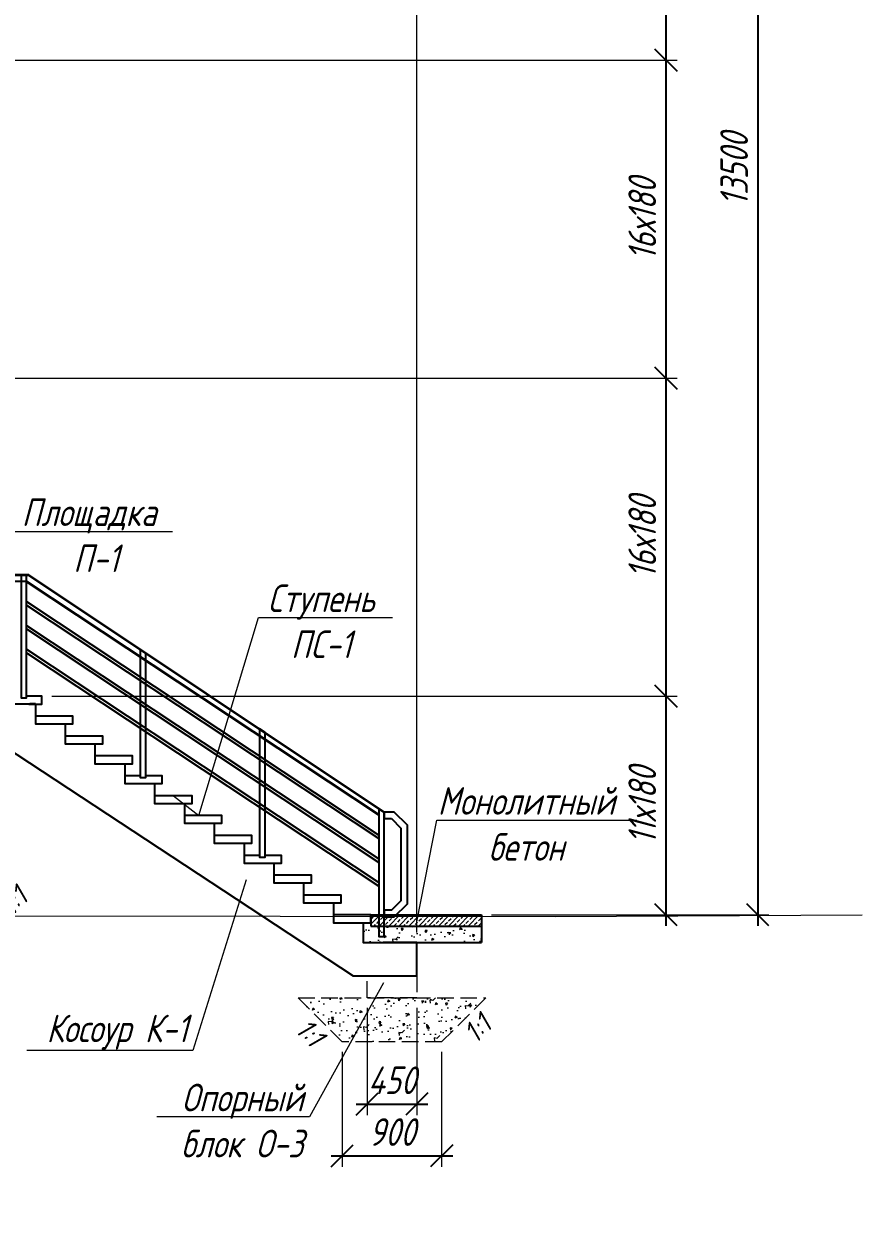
# Model space of a CAD drawing. Header units: millimetres. Extents: x 0 to 285450075, y -3000605 to 8125189010.
# Drawn here: x 10686227 to 10693821, y 759755 to 770516 of the extents above; entities that cross this region are included whole.
import ezdxf
from ezdxf import colors
from ezdxf.entities.mleader import LeaderData, LeaderLine
from ezdxf.math import Vec2, Vec3

# ---------------------------------------------------------------- set-up
doc = ezdxf.new("R2010")
doc.units = ezdxf.units.MM
doc.linetypes.add('DASHED', pattern=[7, 5, -2, 0])
for name, color, linetype, lineweight in [('02_Доп.основные', 255, 'Continuous', 25), ('04_Невидимые', 3, 'Continuous', 13), ('1-Бетон', 106, 'Continuous', 35), ('10_Текст', 255, 'Continuous', 25), ('osn linii', 4, 'Continuous', 40), ('ИС_Земля_Med', 32, 'Земля', 20), ('ИС_ЛС_Mid', 7, 'Continuous', 35), ('ИС_Мвн', 3, 'Continuous', 18), ('ИС_РЗМ', 3, 'Continuous', 18)]:
    doc.layers.add(name, color=color, linetype=linetype, lineweight=lineweight)
doc.layers.add('ограждение', color=7, linetype='Continuous')
doc.styles.add('0', font='isocpeur.ttf', dxfattribs={"width": 0.8, "oblique": 15})
doc.styles.add('ISOCPEUR', font='isocpeur.ttf', dxfattribs={"width": 0.8, "oblique": 15, "height": 2.5})
doc.linetypes.add('Земля', pattern='A,5.9,[130,ltypeshp.shx,S=1.5,R=-30,X=0,Y=-1.3],1.5,[130,ltypeshp.shx,S=1.5,R=-30,X=0,Y=-1.3],1.5,[130,ltypeshp.shx,S=1.5,R=-30,X=0,Y=-1.3],0.1', length=9)
doc.dimstyles.new('М100мнв', dxfattribs={"dimscale": 100, "dimtxt": 2.5, "dimasz": 2, "dimexe": 1, "dimexo": 0.9, "dimgap": 0.9, "dimtad": 1, "dimdec": 0, "dimtxsty": '0', "dimblk": 'OBLIQUE', "dimcen": 2.5, "dimdle": 1, "dimclrd": 3, "dimclre": 3, "dimclrt": 256, "dimadec": 0, "dimazin": 0, "dimtfac": 1, "dimtdec": 0, "dimtmove": 1, "dimatfit": 3, "dimldrblk": 'OBLIQUE', "dimfxl": 1, "dimlwe": -1, "dimarcsym": 0})

# ---------------------------------------------------------------- blocks, each defined once
blk = doc.blocks.new('_None')
blk = doc.blocks.new('_OBLIQUE')
at = {"color": 0, "linetype": 'ByBlock', "lineweight": -2}
blk.add_line((0.5, 0.5), (-0.5, -0.5), dxfattribs=at)
blk = doc.blocks.new('*D1836')
at = {"layer": 'Defpoints', "color": 0, "transparency": 16777216}
for p in [(10689112, 761297), (10690012, 761297), (10690012, 760266)]:
    blk.add_point(p, dxfattribs=at)
at = {"layer": 'ИС_РЗМ', "color": 3, "transparency": 16777216}
for p, q in [((10689112, 761207), (10689112, 760166)), ((10690012, 761207), (10690012, 760166))]:
    blk.add_line(p, q, dxfattribs=at)
at = {"layer": 'ИС_РЗМ', "color": 3, "lineweight": -2, "transparency": 16777216}
blk.add_line((10689012, 760266), (10690112, 760266), dxfattribs=at)
at = {"layer": 'ИС_РЗМ', "color": 3, "lineweight": -2, "transparency": 16777216, "xscale": 200, "yscale": 200, "zscale": 200, "rotation": 180}
blk.add_blockref('_OBLIQUE', (10689112, 760266), dxfattribs=at)
at = {"layer": 'ИС_РЗМ', "color": 3, "lineweight": -2, "transparency": 16777216, "xscale": 200, "yscale": 200, "zscale": 200}
blk.add_blockref('_OBLIQUE', (10690012, 760266), dxfattribs=at)
at = {"layer": 'ИС_РЗМ', "transparency": 16777216, "insert": (10689562, 760481), "char_height": 250, "attachment_point": 5, "style": '0'}
blk.add_mtext('900', dxfattribs=at)
blk = doc.blocks.new('*D1837')
at = {"layer": 'Defpoints', "color": 0, "transparency": 16777216}
for p in [(10689337, 761697), (10689787, 761697), (10689787, 760735)]:
    blk.add_point(p, dxfattribs=at)
at = {"layer": 'ИС_РЗМ', "color": 3, "transparency": 16777216}
for p, q in [((10689337, 761607), (10689337, 760635)), ((10689787, 761607), (10689787, 760635))]:
    blk.add_line(p, q, dxfattribs=at)
at = {"layer": 'ИС_РЗМ', "color": 3, "lineweight": -2, "transparency": 16777216}
blk.add_line((10689237, 760735), (10689887, 760735), dxfattribs=at)
at = {"layer": 'ИС_РЗМ', "color": 3, "lineweight": -2, "transparency": 16777216, "xscale": 200, "yscale": 200, "zscale": 200, "rotation": 180}
blk.add_blockref('_OBLIQUE', (10689337, 760735), dxfattribs=at)
at = {"layer": 'ИС_РЗМ', "color": 3, "lineweight": -2, "transparency": 16777216, "xscale": 200, "yscale": 200, "zscale": 200}
blk.add_blockref('_OBLIQUE', (10689787, 760735), dxfattribs=at)
at = {"layer": 'ИС_РЗМ', "transparency": 16777216, "insert": (10689562, 760950), "char_height": 250, "attachment_point": 5, "style": '0'}
blk.add_mtext('450', dxfattribs=at)
blk = doc.blocks.new('*D1860')
at = {"layer": 'Defpoints', "color": 0, "transparency": 16777216}
for p in [(10663427, 778847), (10663427, 777947, 4135), (10689787, 762197, 4135)]:
    blk.add_point(p, dxfattribs=at)
at = {"layer": 'ИС_РЗМ', "color": 3, "transparency": 16777216}
for p, q in [((10663427, 778037), (10663427, 778947)), ((10689787, 762287), (10689787, 778947))]:
    blk.add_line(p, q, dxfattribs=at)
at = {"layer": 'ИС_РЗМ', "color": 3, "lineweight": -2, "transparency": 16777216}
blk.add_line((10689887, 778847), (10663327, 778847), dxfattribs=at)
at = {"layer": 'ИС_РЗМ', "color": 3, "lineweight": -2, "transparency": 16777216, "xscale": 200, "yscale": 200, "zscale": 200, "rotation": 180}
blk.add_blockref('_OBLIQUE', (10663427, 778847), dxfattribs=at)
at = {"layer": 'ИС_РЗМ', "color": 3, "lineweight": -2, "transparency": 16777216, "xscale": 200, "yscale": 200, "zscale": 200}
blk.add_blockref('_OBLIQUE', (10689787, 778847), dxfattribs=at)
at = {"layer": 'ИС_РЗМ', "transparency": 16777216, "insert": (10676607, 779062), "char_height": 250, "attachment_point": 5, "style": '0'}
blk.add_mtext('26360', dxfattribs=at)
blk = doc.blocks.new('*D1872')
at = {"layer": 'Defpoints', "color": 0, "transparency": 16777216}
for p in [(10689787, 777947), (10685397, 764357), (10689787, 762197)]:
    blk.add_point(p, dxfattribs=at)
at = {"layer": 'ИС_РЗМ', "color": 3, "transparency": 16777216}
for p, q in [((10685397, 764447), (10685397, 778047)), ((10689787, 762287), (10689787, 778047))]:
    blk.add_line(p, q, dxfattribs=at)
at = {"layer": 'ИС_РЗМ', "color": 3, "lineweight": -2, "transparency": 16777216}
blk.add_line((10685297, 777947), (10689887, 777947), dxfattribs=at)
at = {"layer": 'ИС_РЗМ', "color": 3, "lineweight": -2, "transparency": 16777216, "xscale": 200, "yscale": 200, "zscale": 200, "rotation": 180}
blk.add_blockref('_OBLIQUE', (10685397, 777947), dxfattribs=at)
at = {"layer": 'ИС_РЗМ', "color": 3, "lineweight": -2, "transparency": 16777216, "xscale": 200, "yscale": 200, "zscale": 200}
blk.add_blockref('_OBLIQUE', (10689787, 777947), dxfattribs=at)
at = {"layer": 'ИС_РЗМ', "transparency": 16777216, "insert": (10687592, 778162), "char_height": 250, "attachment_point": 5, "style": '0'}
blk.add_mtext('4390', dxfattribs=at)
blk = doc.blocks.new('*D1864')
at = {"layer": 'Defpoints', "color": 0, "transparency": 16777216}
for p in [(10691294, 775947, -4135), (10690372, 762447), (10692876, 762447)]:
    blk.add_point(p, dxfattribs=at)
at = {"layer": 'ИС_РЗМ', "color": 3, "lineweight": -2, "transparency": 16777216}
blk.add_line((10692876, 776047), (10692876, 762347), dxfattribs=at)
at = {"layer": 'ИС_РЗМ', "color": 3, "transparency": 16777216}
for p, q in [((10691384, 775947), (10692976, 775947)), ((10690462, 762447), (10692976, 762447))]:
    blk.add_line(p, q, dxfattribs=at)
at = {"layer": 'ИС_РЗМ', "color": 3, "lineweight": -2, "transparency": 16777216, "xscale": 200, "yscale": 200, "zscale": 200}
for p, rotation in [((10692876, 775947), 90), ((10692876, 762447), 270)]:
    blk.add_blockref('_OBLIQUE', p, dxfattribs=dict(at, rotation=rotation))
at = {"layer": 'ИС_РЗМ', "transparency": 16777216, "insert": (10692661, 769197), "char_height": 250, "attachment_point": 5, "rotation": 90, "style": '0'}
blk.add_mtext('13500', dxfattribs=at)
blk = doc.blocks.new('*D1873')
at = {"layer": 'Defpoints', "color": 0, "transparency": 16777216}
for p in [(10669922, 773067), (10675412, 770187), (10692044, 770187)]:
    blk.add_point(p, dxfattribs=at)
at = {"layer": 'ИС_РЗМ', "color": 3, "lineweight": -2, "transparency": 16777216}
blk.add_line((10692044, 773167), (10692044, 770087), dxfattribs=at)
at = {"layer": 'ИС_РЗМ', "color": 3, "transparency": 16777216}
for p, q in [((10670012, 773067), (10692144, 773067)), ((10675502, 770187), (10692144, 770187))]:
    blk.add_line(p, q, dxfattribs=at)
at = {"layer": 'ИС_РЗМ', "color": 3, "lineweight": -2, "transparency": 16777216, "xscale": 200, "yscale": 200, "zscale": 200}
for p, rotation in [((10692044, 773067), 90), ((10692044, 770187), 270)]:
    blk.add_blockref('_OBLIQUE', p, dxfattribs=dict(at, rotation=rotation))
at = {"layer": 'ИС_РЗМ', "transparency": 16777216, "insert": (10691829, 771627), "char_height": 250, "attachment_point": 5, "rotation": 90, "style": '0'}
blk.add_mtext('16х180', dxfattribs=at)
blk = doc.blocks.new('*D1874')
at = {"layer": 'Defpoints', "color": 0, "transparency": 16777216}
for p in [(10675412, 770187), (10680902, 767307), (10692044, 767307)]:
    blk.add_point(p, dxfattribs=at)
at = {"layer": 'ИС_РЗМ', "color": 3, "transparency": 16777216}
for p, q in [((10675502, 770187), (10692144, 770187)), ((10680992, 767307), (10692144, 767307))]:
    blk.add_line(p, q, dxfattribs=at)
at = {"layer": 'ИС_РЗМ', "color": 3, "lineweight": -2, "transparency": 16777216}
blk.add_line((10692044, 770287), (10692044, 767207), dxfattribs=at)
at = {"layer": 'ИС_РЗМ', "color": 3, "lineweight": -2, "transparency": 16777216, "xscale": 200, "yscale": 200, "zscale": 200}
for p, rotation in [((10692044, 770187), 90), ((10692044, 767307), 270)]:
    blk.add_blockref('_OBLIQUE', p, dxfattribs=dict(at, rotation=rotation))
at = {"layer": 'ИС_РЗМ', "transparency": 16777216, "insert": (10691829, 768747), "char_height": 250, "attachment_point": 5, "rotation": 90, "style": '0'}
blk.add_mtext('16х180', dxfattribs=at)
blk = doc.blocks.new('*D1875')
at = {"layer": 'Defpoints', "color": 0, "transparency": 16777216}
for p in [(10680902, 767307), (10686392, 764427), (10692044, 764427)]:
    blk.add_point(p, dxfattribs=at)
at = {"layer": 'ИС_РЗМ', "color": 3, "lineweight": -2, "transparency": 16777216}
blk.add_line((10692044, 767407), (10692044, 764327), dxfattribs=at)
at = {"layer": 'ИС_РЗМ', "color": 3, "transparency": 16777216}
for p, q in [((10680992, 767307), (10692144, 767307)), ((10686482, 764427), (10692144, 764427))]:
    blk.add_line(p, q, dxfattribs=at)
at = {"layer": 'ИС_РЗМ', "color": 3, "lineweight": -2, "transparency": 16777216, "xscale": 200, "yscale": 200, "zscale": 200}
for p, rotation in [((10692044, 767307), 90), ((10692044, 764427), 270)]:
    blk.add_blockref('_OBLIQUE', p, dxfattribs=dict(at, rotation=rotation))
at = {"layer": 'ИС_РЗМ', "transparency": 16777216, "insert": (10691829, 765867), "char_height": 250, "attachment_point": 5, "rotation": 90, "style": '0'}
blk.add_mtext('16х180', dxfattribs=at)
blk = doc.blocks.new('*D1876')
at = {"layer": 'Defpoints', "color": 0, "transparency": 16777216}
for p in [(10686392, 764427), (10690372, 762447), (10692044, 762447)]:
    blk.add_point(p, dxfattribs=at)
at = {"layer": 'ИС_РЗМ', "color": 3, "lineweight": -2, "transparency": 16777216}
blk.add_line((10692044, 764527), (10692044, 762347), dxfattribs=at)
at = {"layer": 'ИС_РЗМ', "color": 3, "transparency": 16777216}
for p, q in [((10686482, 764427), (10692144, 764427)), ((10690462, 762447), (10692144, 762447))]:
    blk.add_line(p, q, dxfattribs=at)
at = {"layer": 'ИС_РЗМ', "color": 3, "lineweight": -2, "transparency": 16777216, "xscale": 200, "yscale": 200, "zscale": 200}
for p, rotation in [((10692044, 764427), 90), ((10692044, 762447), 270)]:
    blk.add_blockref('_OBLIQUE', p, dxfattribs=dict(at, rotation=rotation))
at = {"layer": 'ИС_РЗМ', "transparency": 16777216, "insert": (10691829, 763437), "char_height": 250, "attachment_point": 5, "rotation": 90, "style": '0'}
blk.add_mtext('11х180', dxfattribs=at)

msp = doc.modelspace()

# ---------------------------------------------------------------- hatches: boundary and pattern name
at = {"layer": '04_Невидимые'}
h = msp.add_hatch(dxfattribs=at)
h.set_pattern_fill('ANSI33', color=256, scale=10, style=0)
h.set_pattern_definition([(45, (9775537.096, 204775.36), (-44.9012806, 44.9012806), []), (45, (9775582, 204775.36), (-44.9012806, 44.9012806), [31.75, -15.875])])
h.paths.add_polyline_path([(10690371.9843, 762446.3423), (10690371.9843, 762346.3955), (10689371.9843, 762346.3452), (10689371.9843, 762446.5462), (10690371.7833, 762446.5462), (10690371.9814, 762446.3481), (10690371.9814, 762446.3423)])
h = msp.add_hatch(dxfattribs=at)
h.set_pattern_fill('AR-CONC', color=256, scale=30, angle=180, style=0)
h.set_pattern_definition([(230, (-67560659.85, 608400.84), (-215.1780548, 18.8256405), [22.5, -247.5]), (175, (-67560659.85, 608400.84), (41.6254001, -225.6576401), [18, -198]), (280.45144446, (-67560677.79, 608402.41), (-173.552654, -206.8319973), [19.1220576, -210.3426336]), (226.1842, (-67560659.85, 608340.84), (-320.1723992, 49.6557842), [33.75, -371.25]), (276.6356355, (-67560686.53, 608344.98), (-280.3985837, -292.2355802), [28.6831026, -315.514128]), (171.184164, (-67560659.85, 608340.84), (-280.3985835, -292.2355801), [27, -297.0000003]), (201, (-67560689.85, 608355.84), (-179.07211564, 120.7856672), [22.5, -247.5]), (146, (-67560689.85, 608355.84), (-72.9945996, -217.5450135), [18, -198]), (251.45144474, (-67560704.78, 608365.9), (-252.066713, -96.75934584), [19.122057, -210.3426336]), (217.5, (-67560659.85, 608400.844), (-3.647956595, -99.86815615), [0, -195.6, 0, -201, 0, -198.75]), (187.5, (-67560659.85, 608400.84), (-78.92086123, -118.32351356), [0, -114.6, 0, -191.1, 0, -75.75]), (147.5, (-67560592.95, 608400.844), (-160.14673085, 6.76646152), [0, -75, 0, -234, 0, -310.5]), (137.5, (-67560562.95, 608400.84), (-174.9558508, -30.0314947), [0, -97.5, 0, -155.4, 0, -220.5])])
h.paths.add_polyline_path([(10689301.9843, 762196.3452), (10689301.9843, 762306.4958), (10689301.9843, 762346.3452), (10690371.9843, 762346.3452), (10690371.9843, 762196.3452)])
h = msp.add_hatch(dxfattribs=at)
h.set_pattern_fill('AR-CONC', color=256, scale=30, angle=180, style=0)
h.set_pattern_definition([(230, (-67622042.12, 608690.84), (-215.1780548, 18.8256405), [22.5, -247.5]), (175, (-67622042.12, 608690.84), (41.6254001, -225.6576401), [18, -198]), (280.45144446, (-67622060.05, 608692.41), (-173.552654, -206.8319973), [19.1220576, -210.3426336]), (226.1842, (-67622042.12, 608630.84), (-320.1723992, 49.6557842), [33.75, -371.25]), (276.6356355, (-67622068.8, 608634.98), (-280.3985837, -292.2355802), [28.6831026, -315.514128]), (171.184164, (-67622042.12, 608630.84), (-280.3985835, -292.2355801), [27, -297.0000003]), (201, (-67622072.12, 608645.84), (-179.07211564, 120.7856672), [22.5, -247.5]), (146, (-67622072.12, 608645.84), (-72.9945996, -217.5450135), [18, -198]), (251.45144474, (-67622087.04, 608655.9), (-252.066713, -96.75934584), [19.122057, -210.3426336]), (217.5, (-67622042.12, 608690.844), (-3.647956595, -99.86815615), [0, -195.6, 0, -201, 0, -198.75]), (187.5, (-67622042.12, 608690.84), (-78.92086123, -118.32351356), [0, -114.6, 0, -191.1, 0, -75.75]), (147.5, (-67621975.22, 608690.844), (-160.14673085, 6.76646152), [0, -75, 0, -234, 0, -310.5]), (137.5, (-67621945.22, 608690.84), (-174.9558508, -30.0314947), [0, -97.5, 0, -155.4, 0, -220.5])])
h.paths.add_polyline_path([(10690411.9843, 761696.5462), (10690011.9843, 761296.5462), (10689111.9843, 761296.5462), (10688711.9843, 761696.5462)])

# ---------------------------------------------------------------- linework, layer by layer
at = {"layer": '02_Доп.основные'}
for p, q in [((10686281.9843, 764356.5462), (10685081.9843, 764356.5462)), ((10689371.9843, 762446.5462), (10690371.9843, 762446.5462)), ((10689371.9843, 762346.5462), (10690371.9843, 762346.5462)), ((10689371.9843, 762196.5462), (10690371.9843, 762196.5462))]:
    msp.add_line(p, q, dxfattribs=at)
for points in [[(10686271.9843, 764356.5462), (10686391.9843, 764356.5462), (10686391.9843, 764426.5462), (10686251.9843, 764426.5462)], [(10686271.9843, 764356.5462), (10686391.9843, 764356.5462), (10686391.9843, 764426.5462), (10686251.9843, 764426.5462)], [(10685396.9843, 764356.5462), (10685396.9843, 764056.5462), (10685921.9843, 764056.5462), (10689211.9843, 761896.5462), (10689786.9843, 761896.5462), (10689786.9843, 762196.5462), (10689481.9843, 762196.5462)], [(10686281.9843, 764356.5462), (10686331.9843, 764356.5462), (10686331.9843, 764176.5462), (10686601.9843, 764176.5462), (10686601.9843, 763996.5462), (10686871.9843, 763996.5462), (10686871.9843, 763816.5462), (10687141.9843, 763816.5462), (10687141.9843, 763636.5462)], [(10687281.9843, 763706.5462), (10687141.9843, 763706.5462), (10687141.9843, 763636.5462), (10687341.9843, 763636.5462)], [(10687341.9843, 763636.5462), (10687481.9843, 763636.5462), (10687481.9843, 763706.5462), (10687331.9843, 763706.5462)], [(10687411.9843, 763636.5462), (10687411.9843, 763456.5462), (10687681.9843, 763456.5462), (10687681.9843, 763276.5462), (10687951.9843, 763276.5462), (10687951.9843, 763096.5462), (10688221.9843, 763096.5462), (10688221.9843, 762916.5462)], [(10688361.9843, 762986.5462), (10688221.9843, 762986.5462), (10688221.9843, 762916.5462), (10688421.9843, 762916.5462)], [(10688421.9843, 762916.5462), (10688561.9843, 762916.5462), (10688561.9843, 762986.5462), (10688411.9843, 762986.5462)], [(10688491.9843, 762916.5462), (10688491.9843, 762736.5462), (10688761.9843, 762736.5462), (10688761.9843, 762556.5462), (10689031.9843, 762556.5462), (10689031.9843, 762376.5462), (10689301.9843, 762376.5462), (10689301.9843, 762196.5462), (10689481.9843, 762196.5462)], [(10689371.9843, 762446.5462), (10689371.9843, 762346.5462)], [(10690371.9843, 762446.5462), (10690371.9843, 762346.5462)], [(10690371.9843, 762346.5462), (10690371.9843, 762196.5462)]]:
    msp.add_lwpolyline(points, dxfattribs=at)
for points in [[(10686331.9843, 764176.5462), (10686671.9843, 764176.5462), (10686671.9843, 764246.5462), (10686331.9843, 764246.5462)], [(10686601.9843, 763996.5462), (10686941.9843, 763996.5462), (10686941.9843, 764066.5462), (10686601.9843, 764066.5462)], [(10686871.9843, 763816.5462), (10687211.9843, 763816.5462), (10687211.9843, 763886.5462), (10686871.9843, 763886.5462)], [(10687411.9843, 763456.5462), (10687751.9843, 763456.5462), (10687751.9843, 763526.5462), (10687411.9843, 763526.5462)], [(10687681.9843, 763276.5462), (10688021.9843, 763276.5462), (10688021.9843, 763346.5462), (10687681.9843, 763346.5462)], [(10687951.9843, 763096.5462), (10688291.9843, 763096.5462), (10688291.9843, 763166.5462), (10687951.9843, 763166.5462)], [(10688491.9843, 762736.5462), (10688831.9843, 762736.5462), (10688831.9843, 762806.5462), (10688491.9843, 762806.5462)], [(10688761.9843, 762556.5462), (10689101.9843, 762556.5462), (10689101.9843, 762626.5462), (10688761.9843, 762626.5462)], [(10689031.9843, 762376.5462), (10689371.9843, 762376.5462), (10689371.9843, 762446.5462), (10689031.9843, 762446.5462)]]:
    msp.add_lwpolyline(points, close=True, dxfattribs=at)
at = {"layer": '04_Невидимые', "linetype": 'DASHED', "ltscale": 30}
for points in [[(10689336.9843, 761896.5462), (10689786.9843, 761896.5462), (10689786.9843, 761696.5462), (10689336.9843, 761696.5462)], [(10690011.9843, 761296.5462), (10689111.9843, 761296.5462), (10688711.9843, 761696.5462), (10690411.9843, 761696.5462)]]:
    msp.add_lwpolyline(points, close=True, dxfattribs=at)
at = {"layer": '1-Бетон', "color": 5}
for points in [[(10679610.1495, 768406.5462), (10680779.7739, 768406.5462), (10685100.1502, 765526.5462), (10686269.7745, 765526.5462), (10689491.9843, 763378.5935)], [(10686251.9843, 765466.5462), (10689441.9843, 763354.5465)]]:
    msp.add_lwpolyline(points, dxfattribs=at)
at = {"layer": 'osn linii', "lineweight": -3}
msp.add_lwpolyline([(10689557.1303, 763318.6572), (10689641.9843, 763233.8033), (10689641.9843, 762573.5101), (10689557.1315, 762488.6572), (10689491.9843, 762488.6572), (10689491.9843, 762428.6572), (10689581.9843, 762428.6572), (10689701.9843, 762548.6572), (10689701.9843, 763258.6561), (10689581.9831, 763378.6572), (10689491.9843, 763378.6572), (10689491.9843, 763318.6572)], close=True, dxfattribs=at)
at = {"layer": 'ИС_Земля_Med', "ltscale": 0.8}
msp.add_lwpolyline([(10685155.7133, 762446.5462), (10686059.0197, 762440.1455), (10691040.7459, 762433.1998), (10693821.4377, 762446.5462)], dxfattribs=at)
at = {"layer": 'ИС_ЛС_Mid', "color": 7}
msp.add_lwpolyline([(10686331.9843, 764356.5462), (10686281.9843, 764356.5462)], dxfattribs=at)
msp.add_lwpolyline([(10686331.9843, 764356.5462), (10686281.9843, 764356.5462)], dxfattribs=at)
at = {"layer": 'ограждение', "color": 4}
msp.add_line((10686251.9843, 765466.5462), (10685111.9843, 765466.5462), dxfattribs=at)
at = {"layer": 'ограждение', "color": 1}
for p, q in [((10686251.9843, 765283.5462), (10689441.9843, 763169.9266)), ((10686251.9843, 765251.5462), (10689441.9843, 763137.9266)), ((10686251.9843, 765068.5462), (10689441.9843, 762954.9266)), ((10686251.9843, 765036.5462), (10689441.9843, 762922.9266)), ((10686251.9843, 764853.5462), (10689441.9843, 762739.9266)), ((10686251.9843, 764821.5462), (10689441.9843, 762707.9266))]:
    msp.add_line(p, q, dxfattribs=at)
at = {"layer": 'ограждение'}
for points in [[(10686251.9843, 765526.5462), (10686201.9843, 765526.5462), (10686201.9843, 764411.5462), (10686251.9843, 764411.5462)], [(10687331.985, 764818.613), (10687281.985, 764851.9464), (10687281.985, 763691.502), (10687331.985, 763691.502)], [(10688411.985, 764098.613), (10688361.985, 764131.9464), (10688361.985, 762971.502), (10688411.985, 762971.502)], [(10689491.9843, 763378.6572), (10689441.9843, 763411.9906), (10689441.9843, 762251.5462), (10689491.9843, 762251.5462)]]:
    msp.add_lwpolyline(points, close=True, dxfattribs=at)

# ---------------------------------------------------------------- texts
at = {"layer": '10_Текст', "style": 'ISOCPEUR', "oblique": 15, "width": 0.9}
for rotation, p in [(45, (10686120.4111, 762428.5692)), (45.000002, (10690321.8006, 761273.4297, 248.7689)), (314.999998, (10688674.5823, 761395.8841, -82.923))]:
    msp.add_text('1:1', height=187.5, rotation=rotation, dxfattribs=at).set_placement(p)

# ---------------------------------------------------------------- dimensions: what is measured, and where the dimension line sits
at = {"layer": 'ИС_РЗМ'}
for base, p1, p2, angle, picture, middle in [((10663426.983, 778846.906, -4135.3491), (10689786.9843, 762196.5462), (10663426.983, 777946.5376), 180, '*D1860', (10676606.9836, 779061.906, -4135.3491)), ((10692875.639, 762446.5462), (10691293.5652, 775946.5462, -4135.3491), (10690371.9843, 762446.5462), 90, '*D1864', (10692660.639, 769196.5462))]:
    dim = msp.add_linear_dim(base=base, p1=p1, p2=p2, angle=angle, dimstyle='М100мнв', dxfattribs=at)
    dim.commit()
    dim.dimension.update_dxf_attribs({"geometry": picture, "text_midpoint": middle})
for base, p1, p2, picture, middle in [((10689786.9843, 777946.5376), (10685396.9843, 764356.5462), (10689786.9843, 762196.5462), '*D1872', (10687591.9843, 778161.5376)), ((10690011.9843, 760265.971), (10689111.9303, 761296.6002), (10690011.9843, 761296.5462), '*D1836', (10689561.9573, 760480.971))]:
    dim = msp.add_linear_dim(base=base, p1=p1, p2=p2, dimstyle='М100мнв', dxfattribs=at)
    dim.commit()
    dim.dimension.update_dxf_attribs({"geometry": picture, "text_midpoint": middle})
for base, p1, p2, text, picture, middle in [((10692044.429, 770186.5462), (10669921.9823, 773066.502), (10675411.983, 770186.5462), '16х180', '*D1873', (10691829.429, 771626.5241)), ((10692044.429, 767306.5462), (10675411.983, 770186.5462), (10680901.9836, 767306.5462), '16х180', '*D1874', (10691829.429, 768746.5462)), ((10692044.429, 764426.5462), (10680901.9836, 767306.5462), (10686391.9843, 764426.5462), '16х180', '*D1875', (10691829.429, 765866.5462)), ((10692044.429, 762446.5462), (10686391.9843, 764426.5462), (10690371.9843, 762446.5462), '11х180', '*D1876', (10691829.429, 763436.5462))]:
    dim = msp.add_linear_dim(base=base, p1=p1, p2=p2, angle=90, text=text, dimstyle='М100мнв', dxfattribs=at)
    dim.commit()
    dim.dimension.update_dxf_attribs({"geometry": picture, "text_midpoint": middle})
dim = msp.add_linear_dim(base=(10689786.9303, 760734.721), p1=(10689336.9303, 761696.6002), p2=(10689786.9303, 761696.6002), dimstyle='М100мнв', dxfattribs=at)
dim.commit()
dim.dimension.update_dxf_attribs({"geometry": '*D1837', "text_midpoint": (10689561.9303, 760734.721), "dimtype": 160})

# ---------------------------------------------------------------- leaders
at = {"layer": 'ИС_Мвн'}
ml = msp.add_multileader_mtext('Standard', dxfattribs=at)
ml.set_content('Площадка\\P П-1', color=256, style='0')
ml.set_leader_properties(color=256, linetype='ByLayer', lineweight=-1)
ml.set_arrow_properties(name='NONE')
ml.build(insert=Vec2(0, 0))
ml.multileader.update_dxf_attribs({"text_left_attachment_type": 6, "text_right_attachment_type": 6, "dogleg_length": 0.36, "arrow_head_size": 300, "scale": 100})
ctx = ml.context
ctx.base_point, ctx.scale, ctx.char_height, ctx.arrow_head_size, ctx.landing_gap_size, ctx.plane_origin = Vec3(10686175.4832, 765918.1783), 100, 250, 300, 9, Vec3(10687067.9528, 764867.5605)
ctx.left_attachment, ctx.right_attachment, ctx.text_align_type = 6, 6, 1
notes = []
notes.append((ctx, [(0, (1, 1, 0), (10686139.4832, 765918.1783), (1, 0), 36, [(0, [(10685875.0892, 764377.6886)], 0, [])])]))
ctx.mtext.insert, ctx.mtext.alignment, ctx.mtext.flow_direction = Vec3(10686817.9768, 766218.1783), 2, 5
ml = msp.add_multileader_mtext('Standard', dxfattribs=at)
ml.set_content('Ступень \\PПС-1', color=256, style='0')
ml.set_leader_properties(color=256, linetype='ByLayer', lineweight=-1)
ml.set_arrow_properties(name='NONE')
ml.build(insert=Vec2(0, 0))
ml.multileader.update_dxf_attribs({"text_left_attachment_type": 6, "text_right_attachment_type": 6, "dogleg_length": 0.36, "arrow_head_size": 300, "scale": 100})
ctx = ml.context
ctx.base_point, ctx.scale, ctx.char_height, ctx.arrow_head_size, ctx.landing_gap_size, ctx.plane_origin = Vec3(10688388.6948, 765139.5839), 100, 250, 300, 9, Vec3(10688355.6648, 763317.7048)
ctx.left_attachment, ctx.right_attachment, ctx.text_align_type = 6, 6, 1
notes.append((ctx, [(0, (1, 1, 0), (10688352.6948, 765139.5839), (1, 0), 36, [(1, [(10687581.9843, 763526.5462), (10687813.2553, 763346.5462)], 0, [])])]))
ctx.mtext.insert, ctx.mtext.alignment, ctx.mtext.flow_direction = Vec3(10688921.1885, 765439.5839), 2, 5
ml = msp.add_multileader_mtext('Standard', dxfattribs=at)
ml.set_content('{\\C3;Монолитный\\Pбетон}', color=256, style='0')
ml.set_leader_properties(color=256, linetype='ByLayer', lineweight=-1)
ml.set_arrow_properties(name='NONE')
ml.build(insert=Vec2(0, 0))
ml.multileader.update_dxf_attribs({"text_left_attachment_type": 6, "text_right_attachment_type": 6, "dogleg_length": 0.36, "arrow_head_size": 300, "scale": 100})
ctx = ml.context
ctx.base_point, ctx.scale, ctx.char_height, ctx.arrow_head_size, ctx.landing_gap_size, ctx.plane_origin = Vec3(10690005.4343, 763304.1827), 100, 250, 300, 9, Vec3(10689310.7319, 758182.5901)
ctx.left_attachment, ctx.right_attachment, ctx.text_align_type = 6, 6, 1
notes.append((ctx, [(0, (1, 1, 0), (10689969.4343, 763304.1827), (1, 0), 36, [(0, [(10689787.8119, 762384.4731)], 0, [])])]))
ctx.mtext.insert, ctx.mtext.alignment, ctx.mtext.flow_direction = Vec3(10690777.9279, 763604.1827), 2, 5
ml = msp.add_multileader_mtext('Standard', dxfattribs=at)
ml.set_content('Косоур К-1', color=256, style='0')
ml.set_leader_properties(color=256, linetype='ByLayer', lineweight=-1)
ml.set_arrow_properties(name='NONE')
ml.build(insert=Vec2(0, 0))
ml.multileader.update_dxf_attribs({"text_left_attachment_type": 6, "text_right_attachment_type": 6, "dogleg_length": 0.36, "arrow_head_size": 300, "scale": 100})
ctx = ml.context
ctx.base_point, ctx.scale, ctx.char_height, ctx.arrow_head_size, ctx.landing_gap_size, ctx.plane_origin = Vec3(10686249.6382, 761219.3815), 100, 250, 300, 9, Vec3(10689222.1685, 762080.3448)
ctx.left_attachment, ctx.right_attachment, ctx.text_align_type = 6, 6, 2
notes.append((ctx, [(1, (1, 1, 0), (10687757.6128, 761219.3815), (-1, 0), 36, [(0, [(10688242.7848, 762763.7996)], 0, [])])]))
ctx.mtext.insert, ctx.mtext.alignment, ctx.mtext.flow_direction = Vec3(10687712.6128, 761544.3815), 3, 5
ml = msp.add_multileader_mtext('Standard', dxfattribs=at)
ml.set_content('Опорный \\Pблок О-3', color=256, style='0')
ml.set_leader_properties(color=256, linetype='ByLayer', lineweight=-1)
ml.set_arrow_properties(name='NONE')
ml.build(insert=Vec2(0, 0))
ml.multileader.update_dxf_attribs({"text_left_attachment_type": 6, "text_right_attachment_type": 6, "dogleg_length": 0.36, "arrow_head_size": 300, "scale": 100})
ctx = ml.context
ctx.base_point, ctx.scale, ctx.char_height, ctx.arrow_head_size, ctx.landing_gap_size, ctx.plane_origin = Vec3(10687536.9865, 760618.1308, 4135.3491), 100, 250, 300, 9, Vec3(10688866.6162, 759922.14, 4135.3491)
ctx.left_attachment, ctx.right_attachment, ctx.text_align_type = 6, 6, 2
notes.append((ctx, [(0, (1, 1, 0), (10688813.9611, 760618.1308, 4135.3491), (-1, 0), 45, [(0, [(10689486.56, 761831.5633, 4135.3491)], 0, [])])]))
ctx.mtext.insert, ctx.mtext.alignment, ctx.mtext.flow_direction = Vec3(10688759.9611, 760918.1308, 4135.3491), 3, 5
for ctx, leaders in notes:
    for number, flags, end, landing, length, lines in leaders:
        leader = LeaderData()
        leader.index, (leader.has_last_leader_line, leader.has_dogleg_vector, leader.attachment_direction) = number, flags
        leader.last_leader_point, leader.dogleg_vector, leader.dogleg_length = Vec3(end), Vec3(landing), length
        for number, points, colour, breaks in lines:
            line = LeaderLine()
            line.index, line.vertices, line.color, line.breaks = number, Vec3.list(points), colors.encode_raw_color(colour), breaks
            leader.lines.append(line)
        ctx.leaders.append(leader)

doc.saveas('drawing.dxf')
